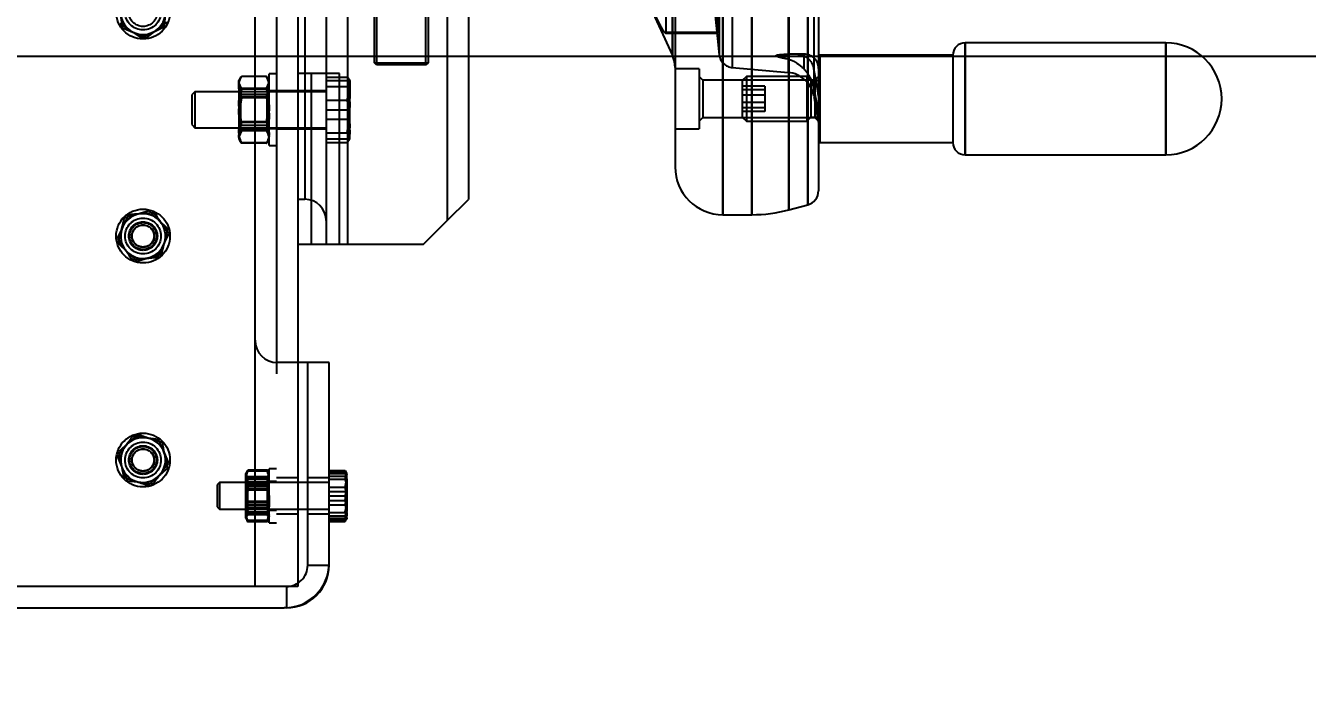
# Model space of a CAD drawing. Header units: metres. Extents: x 0 to 63075, y 0 to 44550.
# Drawn here: x 14186.2 to 14472.3, y 24408.7 to 24559.7 of the extents above; entities that cross this region are included whole.
import ezdxf

# ---------------------------------------------------------------- set-up
doc = ezdxf.new("R2010")
doc.units = ezdxf.units.M
doc.header["$LTSCALE"] = 75
for name, pattern in [('CENTER2', [28.575, 19.05, -3.175, 3.175, -3.175]), ('CENTERX2', [101.6, 63.5, -12.7, 12.7, -12.7]), ('HIDDEN2', [4.7625, 3.175, -1.5875])]:
    doc.linetypes.add(name, pattern=pattern)
for name, color, linetype in [('SC1', 7, 'CENTER2'), ('SDM', 7, 'Continuous'), ('SL1', 8, 'Continuous'), ('SL4', 4, 'Continuous'), ('ST1', 7, 'HIDDEN2')]:
    doc.layers.add(name, color=color, linetype=linetype)
doc.styles.add('ROMANS', font='ROMANS.SHX')
doc.dimstyles.new('75___1-75', dxfattribs={"dimscale": 75, "dimtxt": 2.5, "dimasz": 2, "dimexe": 1.5, "dimexo": 1, "dimgap": 0.5, "dimtad": 1, "dimdec": 0, "dimzin": 12, "dimtxsty": 'ROMANS', "dimcen": 0, "dimclrd": 256, "dimclre": 256, "dimclrt": 3, "dimazin": 3, "dimtfac": 1, "dimtdec": 0, "dimtmove": 0, "dimatfit": 0, "dimfxl": 1, "dimlwd": -1, "dimlwe": -1, "dimarcsym": 0})

# ---------------------------------------------------------------- blocks, each defined once
blk = doc.blocks.new('A$Ca548c4ee')
at = {"layer": 'SL1'}
blk.add_line((6642.12, 1884.47), (5592.12, 1884.47), dxfattribs=at)
blk = doc.blocks.new('*D21')
at = {"layer": 'Defpoints', "color": 0, "transparency": 16777216}
for p in [(14102.13, 24429.77), (16101.63, 22044.04), (16101.63, 22044.04)]:
    blk.add_point(p, dxfattribs=at)
at = {"layer": 'SDM', "transparency": 16777216}
for p, q in [((14102.13, 24354.77), (14102.13, 21931.54)), ((16101.63, 22119.04), (16101.63, 22156.54)), ((14252.13, 22044.04), (15951.63, 22044.04))]:
    blk.add_line(p, q, dxfattribs=at)
for points in [[(14252.13, 22069.04), (14252.13, 22019.04), (14102.13, 22044.04)], [(15951.63, 22069.04), (15951.63, 22019.04), (16101.63, 22044.04)]]:
    blk.add_solid(points, dxfattribs=at)
at = {"layer": 'SDM', "color": 3, "transparency": 16777216, "insert": (15101.88, 22175.29), "char_height": 187.5, "attachment_point": 5, "style": 'ROMANS'}
blk.add_mtext('1999', dxfattribs=at)
blk = doc.blocks.new('A$Ca53c419a')
at = {"layer": 'SL4'}
for p, q in [((0, 492.76), (0, 209.24)), ((29.17, 245.08), (28.26, 242.35)), ((38.66, 241.91), (36.74, 244.07)), ((77.79, 243.24), (78.02, 240.36)), ((87.75, 244.04), (85.15, 245.28)), ((88.21, 238.28), (87.98, 241.16)), ((127.24, 241.15), (128.51, 238.56)), ((27.34, 239.61), (29.26, 237.45)), ((36.83, 236.44), (37.74, 239.17)), ((78.25, 237.48), (80.85, 236.24)), ((129.78, 235.97), (132.66, 235.77)), ((59.76, 215.76), (215, 215.76)), ((54.76, 199.24), (54.76, 210.76)), ((0.01, 208.76), (0, 208.76)), ((1004.76, 206.23), (54.76, 206.23)), ((81.19, 206.23), (81.19, 199.88)), ((91.19, 204.64), (91.19, 206.23)), ((54.76, 199.24), (54.76, 204)), ((54.76, 204), (54.76, 204)), ((381.19, 204.64), (91.19, 204.64)), ((9.53, 199.25), (9.53, 199.24)), ((9.53, 199.24), (54.76, 199.24)), ((10, 199.24), (54.76, 199.24)), ((19.31, 199.24), (19.31, 195.68)), ((19.57, 199.24), (19.57, 195.68)), ((20.58, 199.24), (20.58, 195.68)), ((26, 199.24), (26, 195.68)), ((30.43, 199.24), (30.43, 195.68)), ((30.69, 199.24), (30.69, 195.68)), ((86.44, 199.88), (81.19, 199.88)), ((81.19, 199.88), (81.19, 195.12)), ((378.19, 199.88), (86.44, 199.88)), ((104.69, 199.88), (104.69, 195.17)), ((111.19, 199.88), (111.19, 195.17)), ((117.69, 199.88), (117.69, 195.17)), ((19.45, 195.65), (19.31, 195.68)), ((19.31, 195.68), (19.68, 195.52)), ((20.58, 195.68), (20.08, 195.24)), ((20.08, 195.24), (23.29, 195.24)), ((26, 195.68), (23.29, 195.24)), ((28.21, 195.24), (23.29, 195.24)), ((28.21, 195.24), (30, 195.24)), ((30, 195.24), (30.36, 195.45)), ((30.69, 195.68), (30.32, 195.52)), ((81.19, 195.12), (81.19, 178.13)), ((104.69, 195.12), (81.19, 195.12)), ((104.69, 194.58), (107.94, 194.58)), ((111.19, 195.17), (107.94, 194.58)), ((107.94, 194.58), (114.44, 194.58)), ((117.69, 195.17), (114.44, 194.58)), ((117.69, 194.58), (114.44, 194.58)), ((344.22, 195.12), (117.69, 195.12)), ((81.19, 178.13), (86.44, 172.89)), ((86.44, 172.89), (91.19, 168.13)), ((378.19, 172.89), (86.44, 172.89)), ((378.02, 168.13), (91.19, 168.13)), ((183.76, 150.5), (123.31, 122.59)), ((243.81, 122), (98.43, 122)), ((237.05, 122.59), (123.31, 122.59)), ((87.76, 111.33), (87.76, 104.88)), ((246.7, 111.33), (87.76, 111.33)), ((246.7, 104.88), (87.76, 104.88)), ((88.85, 96.6), (89.99, 92.37)), ((246.41, 96.6), (88.85, 96.6)), ((246.1, 92.37), (89.99, 92.37)), ((245.26, 90), (93.08, 90)), ((103.88, 89.7), (103.88, 60)), ((104.25, 89.7), (103.88, 89.7)), ((123.38, 89.7), (104.25, 89.7)), ((106.32, 90), (106.32, 89.7)), ((120.94, 89.7), (120.94, 90)), ((123.38, 60), (123.38, 89.7)), ((101.13, 57.25), (101.13, 12.5)), ((101.6, 57.25), (101.13, 57.25)), ((126.13, 57.25), (101.6, 57.25)), ((104.25, 60), (103.88, 60)), ((123.38, 60), (104.25, 60)), ((126.13, 12.5), (126.13, 57.25)), ((101.6, 12.5), (101.13, 12.5)), ((126.13, 12.5), (101.6, 12.5))]:
    blk.add_line(p, q, dxfattribs=at)
for centre, radius, start, end in [((33, 240.76), 5, 101.5182, 161.5182), ((33, 240.76), 5, 41.5182, 101.5182), ((33, 240.76), 5, 341.5182, 41.5182), ((83, 240.76), 5, 124.5819, 184.5819), ((83, 240.76), 5, 64.5819, 124.5819), ((83, 240.76), 5, 4.5819, 64.5819), ((133, 240.76), 5, 146.1351, 206.1351), ((133, 240.76), 5, 86.1351, 146.1351), ((33, 240.76), 5, 161.5182, 221.5182), ((83, 240.76), 5, 184.5819, 244.5819), ((83, 240.76), 5, 304.5819, 4.5819), ((33, 240.76), 5, 281.5182, 341.5182), ((133, 240.76), 5, 206.1351, 266.1351), ((33, 240.76), 5, 221.5182, 281.5182), ((83, 240.76), 5, 244.5819, 304.5819), ((59.76, 210.76), 5, 90, 180), ((10, 209.24), 10, 180, 270), ((9.53, 208.76), 9.53, 180, 270), ((86.44, 204.64), 4.76, 270, 0), ((98.43, 111.33), 10.67, 90, 180), ((120.63, 128.4), 6.4, 270, 294.784), ((119.76, 104.88), 32, 180, 195), ((93.08, 93.2), 3.2, 195, 270), ((103.88, 57.25), 2.75, 90, 180), ((123.38, 57.25), 2.75, 0, 90), ((113.63, 12.5), 12.5, 180, 0)]:
    blk.add_arc(centre, radius, start, end, dxfattribs=at)
for points, knots in [([(34.83, 246.24), (34.64, 246.2), (33.71, 246.01), (32.76, 245.81), (32, 245.66)], [0, 0, 0, 0, 0.211001, 1, 1, 1, 1]), ([(36.74, 244.07), (36.7, 244.13), (36.05, 244.86), (35.42, 245.57), (34.83, 246.24)], [0, 0, 0, 0, 0.070201, 1, 1, 1, 1]), ([(82.54, 246.52), (82.38, 246.4), (81.6, 245.87), (80.8, 245.31), (80.16, 244.88)], [0, 0, 0, 0, 0.211001, 1, 1, 1, 1]), ([(85.15, 245.28), (85.08, 245.31), (84.2, 245.72), (83.34, 246.13), (82.54, 246.52)], [0, 0, 0, 0, 0.070201, 1, 1, 1, 1]), ([(32, 245.66), (31.78, 245.61), (30.82, 245.42), (29.89, 245.23), (29.17, 245.08)], [0, 0, 0, 0, 0.231849, 1, 1, 1, 1]), ([(80.16, 244.88), (79.98, 244.75), (79.17, 244.19), (78.39, 243.65), (77.79, 243.24)], [0, 0, 0, 0, 0.231849, 1, 1, 1, 1]), ([(87.98, 241.16), (87.98, 241.23), (87.9, 242.2), (87.82, 243.15), (87.75, 244.04)], [0, 0, 0, 0, 0.070201, 1, 1, 1, 1]), ([(128.85, 243.55), (128.72, 243.36), (128.18, 242.55), (127.65, 241.76), (127.24, 241.15)], [0, 0, 0, 0, 0.231849, 1, 1, 1, 1]), ([(130.46, 245.94), (130.35, 245.78), (129.82, 245), (129.28, 244.19), (128.85, 243.55)], [0, 0, 0, 0, 0.211001, 1, 1, 1, 1]), ([(28.26, 242.35), (28.24, 242.28), (27.93, 241.36), (27.62, 240.45), (27.34, 239.61)], [0, 0, 0, 0, 0.070201, 1, 1, 1, 1]), ([(37.74, 239.17), (37.76, 239.24), (38.07, 240.16), (38.38, 241.07), (38.66, 241.91)], [0, 0, 0, 0, 0.070201, 1, 1, 1, 1]), ([(78.02, 240.36), (78.02, 240.29), (78.1, 239.32), (78.18, 238.37), (78.25, 237.48)], [0, 0, 0, 0, 0.070201, 1, 1, 1, 1]), ([(85.84, 236.64), (86.47, 237.08), (87.28, 237.64), (88.05, 238.17), (88.21, 238.28)], [0, 0, 0, 0, 0.788999, 1, 1, 1, 1]), ([(128.51, 238.56), (128.54, 238.5), (128.97, 237.62), (129.39, 236.76), (129.78, 235.97)], [0, 0, 0, 0, 0.070201, 1, 1, 1, 1]), ([(29.26, 237.45), (29.3, 237.39), (29.95, 236.66), (30.58, 235.95), (31.17, 235.28)], [0, 0, 0, 0, 0.070201, 1, 1, 1, 1]), ([(31.17, 235.28), (31.89, 235.43), (32.82, 235.62), (33.78, 235.82), (34, 235.86)], [0, 0, 0, 0, 0.768151, 1, 1, 1, 1]), ([(34, 235.86), (34.75, 236.01), (35.71, 236.21), (36.63, 236.4), (36.83, 236.44)], [0, 0, 0, 0, 0.788999, 1, 1, 1, 1]), ([(80.85, 236.24), (80.92, 236.21), (81.8, 235.8), (82.66, 235.39), (83.46, 235)], [0, 0, 0, 0, 0.0702006, 1, 1, 1, 1]), ([(83.46, 235), (84.06, 235.42), (84.85, 235.96), (85.65, 236.51), (85.84, 236.64)], [0, 0, 0, 0, 0.768151, 1, 1, 1, 1]), ([(20.08, 195.24), (20.06, 195.24), (19.89, 195.24), (19.73, 195.47), (19.57, 195.68)], [0, 0, 0, 0, 0.070201, 1, 1, 1, 1]), ([(23.29, 195.24), (23.23, 195.24), (22.31, 195.24), (21.41, 195.47), (20.58, 195.68)], [0, 0, 0, 0, 0.070201, 1, 1, 1, 1]), ([(28.21, 195.24), (28.04, 195.24), (27.29, 195.26), (26.56, 195.5), (26, 195.68)], [0, 0, 0, 0, 0.2318493, 1, 1, 1, 1]), ([(30.43, 195.68), (30.27, 195.63), (29.55, 195.37), (28.8, 195.29), (28.21, 195.24)], [0, 0, 0, 0, 0.211001, 1, 1, 1, 1]), ([(29.92, 195.24), (29.94, 195.24), (30.11, 195.24), (30.27, 195.47), (30.43, 195.68)], [0, 0, 0, 0, 0.070201, 1, 1, 1, 1]), ([(107.94, 194.58), (107.87, 194.59), (106.77, 194.59), (105.69, 194.89), (104.69, 195.17)], [0, 0, 0, 0, 0.070215, 1, 1, 1, 1]), ([(104.69, 195.17), (104.69, 194.93), (104.69, 194.62), (104.69, 194.59), (104.69, 194.58)], [0, 0, 0, 0, 0.758149, 1, 1, 1, 1]), ([(114.44, 194.58), (114.37, 194.59), (113.27, 194.59), (112.19, 194.89), (111.19, 195.17)], [0, 0, 0, 0, 0.0702148, 1, 1, 1, 1]), ([(117.69, 194.58), (117.69, 194.59), (117.69, 194.62), (117.69, 194.93), (117.69, 195.17)], [0, 0, 0, 0, 0.241851, 1, 1, 1, 1])]:
    blk.add_open_spline(points, degree=3, knots=knots, dxfattribs=at)
at = {"layer": 'ST1'}
for p, q in [((4.76, 208.76), (4.76, 493.24)), ((4.76, 215.76), (4.76, 281.23)), ((33.69, 246.49), (31.03, 245.36)), ((81.39, 246.3), (79.39, 244.22)), ((28.38, 244.22), (28.04, 241.36)), ((129.46, 245.32), (128.37, 242.65)), ((77.39, 242.13), (78.2, 239.36)), ((88.61, 239.39), (87.8, 242.16)), ((37.62, 237.3), (37.96, 240.16)), ((127.28, 239.98), (129.05, 237.7)), ((32.31, 235.03), (34.97, 236.16)), ((84.61, 235.22), (86.61, 237.3)), ((107.88, 229.88), (107.19, 229.19)), ((115.19, 229.19), (107.19, 229.19)), ((107.19, 229.19), (107.19, 199.88)), ((114.5, 229.88), (107.88, 229.88)), ((115.19, 229.19), (114.5, 229.88)), ((115.19, 199.88), (115.19, 229.19)), ((22.55, 224.24), (22, 223.68)), ((26.93, 223.68), (22, 223.68)), ((22, 223.68), (22, 199.24)), ((26.57, 224.24), (22.55, 224.24)), ((27.45, 224.24), (26.57, 224.24)), ((28, 223.68), (26.93, 223.68)), ((28, 223.68), (27.45, 224.24)), ((28, 199.24), (28, 223.68)), ((19.61, 217.57), (19.24, 217.36)), ((19.77, 217.66), (19.61, 217.57)), ((19.84, 217.71), (19.77, 217.66)), ((20, 217.8), (19.84, 217.71)), ((20, 217.8), (20.12, 217.8)), ((20.07, 217.64), (20.74, 217.8)), ((20.75, 217.35), (20.12, 217.8)), ((20.12, 217.8), (23.5, 217.8)), ((21.37, 217.35), (20.33, 217.8)), ((21.97, 217.35), (20.6, 217.8)), ((22, 217.8), (22.5, 217.45)), ((22.26, 217.35), (25.14, 217.8)), ((26.69, 217.45), (22.5, 217.45)), ((22.5, 217.45), (22.5, 212.97)), ((22.93, 217.35), (25.78, 217.8)), ((23.44, 217.35), (26.24, 217.8)), ((26.26, 217.35), (23.5, 217.8)), ((23.5, 217.8), (28.38, 217.8)), ((23.74, 217.35), (26.5, 217.8)), ((26.56, 217.35), (23.76, 217.8)), ((27.07, 217.35), (24.22, 217.8)), ((27.74, 217.35), (24.86, 217.8)), ((27.5, 217.45), (26.69, 217.45)), ((27.5, 217.45), (28, 217.8)), ((27.5, 212.97), (27.5, 217.45)), ((28.03, 217.35), (29.4, 217.8)), ((28.38, 217.8), (30, 217.8)), ((28.63, 217.35), (29.67, 217.8)), ((29.03, 217.35), (29.81, 217.8)), ((30.16, 217.71), (30, 217.8)), ((30.23, 217.66), (30.16, 217.71)), ((30.39, 217.57), (30.23, 217.66)), ((30.69, 217.4), (30.39, 217.57)), ((103.75, 213.18), (103.75, 218.82)), ((103.78, 213.18), (103.78, 218.82)), ((104.69, 219.4), (104.16, 219.09)), ((106.04, 219.4), (104.69, 219.4)), ((106.47, 218.82), (105.13, 219.4)), ((105.3, 219.24), (106.14, 219.4)), ((108.32, 218.82), (106.04, 219.4)), ((112.04, 219.4), (106.04, 219.4)), ((106.47, 213.18), (106.47, 218.82)), ((106.63, 218.82), (110.35, 219.4)), ((106.63, 213.18), (106.63, 218.82)), ((107.19, 219.4), (107.79, 218.98)), ((114.33, 218.98), (107.79, 218.98)), ((107.79, 218.98), (107.79, 213.04)), ((108.32, 213.18), (108.32, 218.82)), ((108.5, 218.82), (112.21, 219.4)), ((108.5, 213.18), (108.5, 218.82)), ((113.89, 218.82), (110.18, 219.4)), ((115.76, 218.82), (112.04, 219.4)), ((117.2, 219.4), (112.04, 219.4)), ((113.89, 213.18), (113.89, 218.82)), ((114.07, 218.82), (116.35, 219.4)), ((114.07, 213.18), (114.07, 218.82)), ((114.59, 218.98), (114.33, 218.98)), ((114.59, 218.98), (115.19, 219.4)), ((114.59, 213.04), (114.59, 218.98)), ((115.76, 213.18), (115.76, 218.82)), ((115.91, 218.82), (117.26, 219.4)), ((115.91, 213.18), (115.91, 218.82)), ((116.25, 219.4), (116.59, 219.37)), ((117.2, 219.4), (117.69, 219.4)), ((118.23, 219.09), (117.69, 219.4)), ((118.41, 218.88), (118.61, 218.82)), ((118.61, 213.18), (118.61, 218.82)), ((118.64, 213.18), (118.64, 218.82)), ((4.76, 215.76), (59.76, 215.76)), ((19.23, 213.04), (19.23, 217.35)), ((19.3, 213.04), (19.3, 217.35)), ((19.41, 213.04), (19.41, 217.35)), ((19.49, 213.04), (19.49, 217.35)), ((20.75, 213.04), (20.75, 217.35)), ((20.97, 213.04), (20.97, 217.35)), ((21.37, 213.04), (21.37, 217.35)), ((21.97, 213.04), (21.97, 217.35)), ((22.26, 213.04), (22.26, 217.35)), ((22.93, 213.04), (22.93, 217.35)), ((23.44, 213.04), (23.44, 217.35)), ((23.74, 213.04), (23.74, 217.35)), ((26.26, 213.04), (26.26, 217.35)), ((26.56, 213.04), (26.56, 217.35)), ((27.07, 213.04), (27.07, 217.35)), ((27.74, 213.04), (27.74, 217.35)), ((28.03, 213.04), (28.03, 217.35)), ((28.63, 213.04), (28.63, 217.35)), ((29.03, 213.04), (29.03, 217.35)), ((29.25, 213.04), (29.25, 217.35)), ((30.51, 213.04), (30.51, 217.35)), ((30.59, 213.04), (30.59, 217.35)), ((30.68, 217.38), (30.77, 217.35)), ((30.7, 213.04), (30.7, 217.35)), ((30.77, 213.04), (30.77, 217.35)), ((19, 212.6), (31, 212.6)), ((19, 212.6), (19, 211)), ((19.32, 213.01), (19.23, 213.04)), ((19.64, 212.88), (19.3, 213.04)), ((19.31, 213), (19.61, 212.82)), ((19.81, 212.8), (19.41, 213.04)), ((19.88, 212.75), (19.49, 213.04)), ((19.61, 212.82), (19.77, 212.73)), ((19.77, 212.73), (19.84, 212.69)), ((19.84, 212.69), (20, 212.6)), ((20.75, 213.04), (20.12, 212.6)), ((21.37, 213.04), (20.33, 212.6)), ((21.97, 213.04), (20.6, 212.6)), ((21.8, 212.6), (21.8, 211)), ((22.5, 212.97), (22, 212.62)), ((22, 212.62), (27.03, 212.62)), ((22, 212.62), (22, 212.6)), ((22.26, 213.04), (25.14, 212.6)), ((22.5, 212.97), (27.5, 212.97)), ((22.93, 213.04), (25.78, 212.6)), ((23.44, 213.04), (26.24, 212.6)), ((26.26, 213.04), (23.5, 212.6)), ((23.74, 213.04), (26.5, 212.6)), ((26.56, 213.04), (23.76, 212.6)), ((27.07, 213.04), (24.22, 212.6)), ((27.74, 213.04), (24.86, 212.6)), ((27.03, 212.62), (28, 212.62)), ((28, 212.62), (27.5, 212.97)), ((28, 212.6), (28, 212.62)), ((28.03, 213.04), (29.4, 212.6)), ((28.2, 211), (28.2, 212.6)), ((28.63, 213.04), (29.67, 212.6)), ((29.03, 213.04), (29.81, 212.6)), ((30, 212.6), (30.16, 212.69)), ((30.12, 212.75), (30.51, 213.04)), ((30.16, 212.69), (30.23, 212.73)), ((30.19, 212.8), (30.59, 213.04)), ((30.23, 212.73), (30.39, 212.82)), ((30.36, 212.88), (30.7, 213.04)), ((30.39, 212.82), (30.76, 213.03)), ((31, 211), (31, 212.6)), ((103.19, 212.6), (119.19, 212.6)), ((103.19, 212.6), (103.19, 211)), ((104.16, 212.91), (104.69, 212.6)), ((106.47, 213.18), (105.13, 212.6)), ((105.3, 212.76), (106.14, 212.6)), ((108.32, 213.18), (106.04, 212.6)), ((106.63, 213.18), (110.35, 212.6)), ((106.99, 212.6), (106.99, 211)), ((107.79, 213.04), (107.19, 212.62)), ((107.19, 212.62), (114.89, 212.62)), ((107.19, 212.62), (107.19, 212.6)), ((107.79, 213.04), (114.59, 213.04)), ((108.5, 213.18), (112.21, 212.6)), ((113.89, 213.18), (110.18, 212.6)), ((115.76, 213.18), (112.04, 212.6)), ((114.07, 213.18), (116.35, 212.6)), ((115.19, 212.62), (114.59, 213.04)), ((114.89, 212.62), (115.19, 212.62)), ((115.19, 212.6), (115.19, 212.62)), ((115.39, 211), (115.39, 212.6)), ((115.91, 213.18), (117.26, 212.6)), ((116.25, 212.6), (116.59, 212.62)), ((117.69, 212.6), (118.23, 212.91)), ((118.41, 213.12), (118.61, 213.18)), ((119.19, 211), (119.19, 212.6)), ((0, 208.76), (0, 209.24)), ((1004.76, 211), (4.76, 211)), ((21, 211), (21, 206.23)), ((29, 206.23), (29, 211)), ((106.94, 211), (106.94, 206.23)), ((115.44, 206.23), (115.44, 211)), ((4.76, 208.76), (0, 208.76)), ((4.76, 208.76), (0.01, 208.76)), ((4.76, 206.23), (4.76, 208.76)), ((54.76, 206.23), (4.76, 206.23)), ((119.29, 206.2), (81.19, 206.2)), ((106.94, 206.23), (106.94, 199.88)), ((115.44, 199.88), (115.44, 206.23)), ((119.29, 203.23), (119.29, 206.23)), ((119.29, 203.23), (119.29, 206.2)), ((9.53, 204), (54.76, 204)), ((9.53, 204), (9.53, 199.24)), ((9.53, 204), (9.53, 199.25)), ((21, 204), (21, 199.24)), ((29, 199.24), (29, 204)), ((119.29, 203.23), (81.19, 203.23)), ((378.19, 204.64), (91.19, 204.64)), ((119.29, 199.88), (119.29, 203.23)), ((20, 199.24), (20, 195.68)), ((21.29, 199.24), (21.29, 195.68)), ((23.03, 199.24), (23.03, 195.68)), ((24, 199.24), (24, 195.68)), ((25, 199.24), (25, 195.68)), ((26.97, 199.24), (26.97, 195.68)), ((28.71, 199.24), (28.71, 195.68)), ((29.42, 199.24), (29.42, 195.68)), ((30, 199.24), (30, 195.68)), ((103.9, 199.88), (103.9, 195.17)), ((106.02, 199.88), (106.02, 195.17)), ((109.07, 199.88), (109.07, 195.17)), ((113.32, 199.88), (113.32, 195.17)), ((116.37, 199.88), (116.37, 195.17)), ((118.49, 199.88), (118.49, 195.17)), ((119.29, 196.88), (119.29, 199.88)), ((19.64, 195.45), (20, 195.24)), ((19.68, 195.52), (20.3, 195.24)), ((20, 195.24), (20.08, 195.24)), ((23.03, 195.68), (21.17, 195.24)), ((25, 195.68), (22.5, 195.24)), ((24, 195.68), (26.71, 195.24)), ((26.97, 195.68), (28.83, 195.24)), ((30.32, 195.52), (29.7, 195.24)), ((81.19, 196.88), (119.29, 196.88)), ((381.19, 195.12), (81.19, 195.12)), ((104.42, 194.74), (104.69, 194.58)), ((117.69, 195.12), (104.69, 195.12)), ((106.02, 195.17), (109.67, 194.58)), ((109.07, 195.17), (106.48, 194.58)), ((116.37, 195.17), (112.72, 194.58)), ((113.32, 195.17), (115.9, 194.58)), ((117.69, 194.58), (117.97, 194.74)), ((121.19, 188.63), (121.69, 189.13)), ((121.69, 189.13), (340.69, 189.13)), ((121.69, 189.13), (121.69, 188.63)), ((121.19, 177.63), (121.19, 188.63)), ((121.19, 188.63), (121.69, 188.63)), ((340.69, 188.63), (121.69, 188.63)), ((121.69, 188.63), (121.69, 177.63)), ((121.69, 177.13), (121.19, 177.63)), ((121.69, 177.63), (121.19, 177.63)), ((121.69, 177.63), (121.69, 177.13)), ((121.69, 177.63), (340.69, 177.63)), ((340.69, 177.13), (121.69, 177.13)), ((381.19, 172.89), (86.44, 172.89)), ((128.29, 124.15), (128.29, 112.46)), ((150.07, 124.09), (128.41, 124.09)), ((128.41, 112.46), (128.41, 124.09)), ((106.97, 122), (106.97, 116.67)), ((120.3, 116.67), (120.3, 122)), ((123.31, 122.59), (302.21, 122.59)), ((190.26, 119), (123.48, 112.15)), ((115.44, 116.67), (106.97, 116.67)), ((108.63, 116.67), (109.44, 115.85)), ((114.77, 115.85), (109.44, 115.85)), ((109.44, 115.85), (109.44, 90.81)), ((117.82, 115.85), (114.77, 115.85)), ((120.3, 116.67), (115.44, 116.67)), ((117.82, 115.85), (118.63, 116.67)), ((117.82, 90.81), (117.82, 115.85)), ((302.02, 112.15), (123.5, 112.15)), ((128.41, 112.46), (150.15, 112.46)), ((87.76, 111.33), (337.76, 111.33)), ((120.62, 109.24), (119.53, 96.8)), ((304.9, 109.24), (120.63, 109.24)), ((109.55, 107), (108.63, 106.08)), ((108.82, 106.08), (108.63, 106.08)), ((108.63, 106.08), (108.63, 92.62)), ((118.63, 106.08), (108.82, 106.08)), ((109.71, 107), (109.55, 107)), ((117.71, 107), (109.71, 107)), ((110.83, 102), (110.83, 107)), ((111.62, 102), (111.62, 107)), ((112.85, 102), (112.85, 107)), ((114.42, 102), (114.42, 107)), ((115.65, 102), (115.65, 107)), ((116.43, 102), (116.43, 107)), ((118.63, 106.08), (117.71, 107)), ((118.63, 92.62), (118.63, 106.08)), ((87.76, 104.88), (337.76, 104.88)), ((111.62, 102), (110.83, 102)), ((114.42, 102), (111.62, 102)), ((116.43, 102), (114.42, 102)), ((88.85, 96.6), (336.67, 96.6)), ((306, 96.8), (119.53, 96.8)), ((123.63, 93.2), (123.63, 95.76)), ((89.99, 92.37), (335.54, 92.37)), ((108.82, 92.62), (108.63, 92.62)), ((108.63, 92.62), (109.55, 91.7)), ((118.63, 92.62), (108.82, 92.62)), ((109.71, 91.7), (109.55, 91.7)), ((109.55, 91.7), (109.55, 90)), ((117.71, 91.7), (109.71, 91.7)), ((117.71, 91.7), (118.63, 92.62)), ((117.71, 90), (117.71, 91.7)), ((120.26, 93.2), (123.63, 93.2)), ((114.26, 91.05), (108.3, 90)), ((109.44, 90.81), (108.63, 90)), ((114.77, 90.81), (109.44, 90.81)), ((311.23, 91.05), (114.27, 91.05)), ((117.82, 90.81), (114.77, 90.81)), ((118.63, 90), (117.82, 90.81)), ((101.13, 57.25), (126.13, 57.25)), ((101.13, 12.5), (126.13, 12.5))]:
    blk.add_line(p, q, dxfattribs=at)
for centre, radius in [((33, 240.76), 6), ((83, 240.76), 6), ((133, 240.76), 6), ((33, 240.76), 4), ((33, 240.76), 3.2), ((33, 240.76), 3), ((33, 240.76), 2.5), ((33, 240.76), 2.45), ((83, 240.76), 4), ((83, 240.76), 3.2), ((83, 240.76), 3), ((83, 240.76), 2.5), ((83, 240.76), 2.45), ((133, 240.76), 4), ((133, 240.76), 3.2)]:
    blk.add_circle(centre, radius, dxfattribs=at)
for centre, radius, start, end in [((9.53, 208.76), 4.76, 180, 270), ((123.8, 108.96), 3.2, 95.8582, 175), ((113.15, 97.35), 6.4, 280, 355), ((120.43, 93.2), 3.2, 270, 0)]:
    blk.add_arc(centre, radius, start, end, dxfattribs=at)
for points, knots in [([(33.69, 246.49), (33.88, 246.35), (34.63, 245.78), (35.42, 245.2), (36, 244.76)], [0, 0, 0, 0, 0.2575513, 1, 1, 1, 1]), ([(81.39, 246.3), (81.62, 246.25), (82.54, 246.02), (83.49, 245.79), (84.19, 245.62)], [0, 0, 0, 0, 0.257551, 1, 1, 1, 1]), ([(31.03, 245.36), (30.97, 245.33), (30.07, 244.95), (29.2, 244.57), (28.38, 244.22)], [0, 0, 0, 0, 0.0702006, 1, 1, 1, 1]), ([(36, 244.76), (36.21, 244.6), (36.99, 244.02), (37.75, 243.45), (38.31, 243.03)], [0, 0, 0, 0, 0.268634, 1, 1, 1, 1]), ([(79.39, 244.22), (79.34, 244.17), (78.67, 243.47), (78.01, 242.78), (77.39, 242.13)], [0, 0, 0, 0, 0.070201, 1, 1, 1, 1]), ([(84.19, 245.62), (84.45, 245.55), (85.39, 245.32), (86.32, 245.09), (86.99, 244.93)], [0, 0, 0, 0, 0.268634, 1, 1, 1, 1]), ([(87.8, 242.16), (87.78, 242.22), (87.51, 243.16), (87.24, 244.08), (86.99, 244.93)], [0, 0, 0, 0, 0.070201, 1, 1, 1, 1]), ([(129.46, 245.32), (129.7, 245.36), (130.64, 245.48), (131.6, 245.62), (132.32, 245.71)], [0, 0, 0, 0, 0.2575513, 1, 1, 1, 1]), ([(28.04, 241.36), (28.03, 241.29), (27.91, 240.32), (27.8, 239.37), (27.69, 238.49)], [0, 0, 0, 0, 0.0702006, 1, 1, 1, 1]), ([(37.96, 240.16), (37.97, 240.23), (38.09, 241.2), (38.2, 242.15), (38.31, 243.03)], [0, 0, 0, 0, 0.0702006, 1, 1, 1, 1]), ([(128.37, 242.65), (128.35, 242.59), (127.98, 241.68), (127.62, 240.8), (127.28, 239.98)], [0, 0, 0, 0, 0.070201, 1, 1, 1, 1]), ([(27.69, 238.49), (27.89, 238.34), (28.64, 237.78), (29.42, 237.19), (30, 236.76)], [0, 0, 0, 0, 0.257551, 1, 1, 1, 1]), ([(78.2, 239.36), (78.22, 239.3), (78.49, 238.36), (78.76, 237.44), (79.01, 236.59)], [0, 0, 0, 0, 0.070201, 1, 1, 1, 1]), ([(86.61, 237.3), (86.66, 237.35), (87.33, 238.05), (87.99, 238.74), (88.61, 239.39)], [0, 0, 0, 0, 0.070201, 1, 1, 1, 1]), ([(129.05, 237.7), (129.09, 237.64), (129.69, 236.87), (130.27, 236.12), (130.82, 235.42)], [0, 0, 0, 0, 0.070201, 1, 1, 1, 1]), ([(30, 236.76), (30.21, 236.6), (30.99, 236.02), (31.76, 235.44), (32.31, 235.03)], [0, 0, 0, 0, 0.268634, 1, 1, 1, 1]), ([(34.97, 236.16), (35.03, 236.19), (35.93, 236.57), (36.8, 236.95), (37.62, 237.3)], [0, 0, 0, 0, 0.070201, 1, 1, 1, 1]), ([(79.01, 236.59), (79.24, 236.53), (80.16, 236.31), (81.1, 236.08), (81.81, 235.9)], [0, 0, 0, 0, 0.257551, 1, 1, 1, 1]), ([(81.81, 235.9), (82.06, 235.84), (83.01, 235.61), (83.94, 235.38), (84.61, 235.22)], [0, 0, 0, 0, 0.268634, 1, 1, 1, 1]), ([(20.6, 217.8), (20.57, 217.8), (20.1, 217.79), (19.65, 217.56), (19.23, 217.35)], [0, 0, 0, 0, 0.070201, 1, 1, 1, 1]), ([(20.33, 217.8), (20.31, 217.8), (19.96, 217.79), (19.62, 217.56), (19.3, 217.35)], [0, 0, 0, 0, 0.070201, 1, 1, 1, 1]), ([(19.3, 217.35), (19.45, 217.42), (20.04, 217.68), (20.66, 217.75), (21.11, 217.8)], [0, 0, 0, 0, 0.257551, 1, 1, 1, 1]), ([(20.19, 217.8), (20.17, 217.8), (19.9, 217.79), (19.65, 217.56), (19.41, 217.35)], [0, 0, 0, 0, 0.070201, 1, 1, 1, 1]), ([(19.41, 217.35), (19.57, 217.42), (20.23, 217.68), (20.92, 217.75), (21.42, 217.8)], [0, 0, 0, 0, 0.257551, 1, 1, 1, 1]), ([(20.12, 217.8), (20.1, 217.8), (19.89, 217.79), (19.68, 217.56), (19.49, 217.35)], [0, 0, 0, 0, 0.070201, 1, 1, 1, 1]), ([(19.49, 217.35), (19.67, 217.42), (20.36, 217.68), (21.08, 217.75), (21.62, 217.8)], [0, 0, 0, 0, 0.257551, 1, 1, 1, 1]), ([(20.74, 217.8), (20.88, 217.79), (21.39, 217.77), (21.89, 217.53), (22.26, 217.35)], [0, 0, 0, 0, 0.268634, 1, 1, 1, 1]), ([(23.5, 217.8), (23.44, 217.8), (22.51, 217.79), (21.6, 217.56), (20.75, 217.35)], [0, 0, 0, 0, 0.070201, 1, 1, 1, 1]), ([(23.76, 217.8), (23.7, 217.8), (22.75, 217.79), (21.83, 217.56), (20.97, 217.35)], [0, 0, 0, 0, 0.070201, 1, 1, 1, 1]), ([(21.11, 217.8), (21.28, 217.79), (21.89, 217.77), (22.49, 217.53), (22.93, 217.35)], [0, 0, 0, 0, 0.268634, 1, 1, 1, 1]), ([(24.22, 217.8), (24.15, 217.8), (23.19, 217.79), (22.25, 217.56), (21.37, 217.35)], [0, 0, 0, 0, 0.0702006, 1, 1, 1, 1]), ([(21.42, 217.8), (21.61, 217.79), (22.29, 217.77), (22.95, 217.53), (23.44, 217.35)], [0, 0, 0, 0, 0.268634, 1, 1, 1, 1]), ([(21.62, 217.8), (21.81, 217.79), (22.53, 217.77), (23.23, 217.53), (23.74, 217.35)], [0, 0, 0, 0, 0.268634, 1, 1, 1, 1]), ([(24.86, 217.8), (24.79, 217.8), (23.81, 217.79), (22.86, 217.56), (21.97, 217.35)], [0, 0, 0, 0, 0.070201, 1, 1, 1, 1]), ([(25.14, 217.8), (25.21, 217.8), (26.19, 217.79), (27.14, 217.56), (28.03, 217.35)], [0, 0, 0, 0, 0.070201, 1, 1, 1, 1]), ([(25.78, 217.8), (25.85, 217.8), (26.81, 217.79), (27.75, 217.56), (28.63, 217.35)], [0, 0, 0, 0, 0.070201, 1, 1, 1, 1]), ([(26.24, 217.8), (26.3, 217.8), (27.25, 217.79), (28.17, 217.56), (29.03, 217.35)], [0, 0, 0, 0, 0.070201, 1, 1, 1, 1]), ([(26.26, 217.35), (26.43, 217.42), (27.13, 217.68), (27.85, 217.75), (28.38, 217.8)], [0, 0, 0, 0, 0.2575513, 1, 1, 1, 1]), ([(26.5, 217.8), (26.56, 217.8), (27.49, 217.79), (28.4, 217.56), (29.25, 217.35)], [0, 0, 0, 0, 0.070201, 1, 1, 1, 1]), ([(26.56, 217.35), (26.73, 217.42), (27.39, 217.68), (28.07, 217.75), (28.58, 217.8)], [0, 0, 0, 0, 0.257551, 1, 1, 1, 1]), ([(27.07, 217.35), (27.23, 217.42), (27.82, 217.68), (28.43, 217.75), (28.89, 217.8)], [0, 0, 0, 0, 0.257551, 1, 1, 1, 1]), ([(27.74, 217.35), (27.87, 217.42), (28.36, 217.68), (28.88, 217.75), (29.26, 217.8)], [0, 0, 0, 0, 0.257551, 1, 1, 1, 1]), ([(28.38, 217.8), (28.58, 217.79), (29.3, 217.77), (30, 217.53), (30.51, 217.35)], [0, 0, 0, 0, 0.268634, 1, 1, 1, 1]), ([(28.58, 217.8), (28.76, 217.79), (29.44, 217.77), (30.11, 217.53), (30.59, 217.35)], [0, 0, 0, 0, 0.268634, 1, 1, 1, 1]), ([(28.89, 217.8), (29.05, 217.79), (29.67, 217.77), (30.27, 217.53), (30.7, 217.35)], [0, 0, 0, 0, 0.268634, 1, 1, 1, 1]), ([(29.26, 217.8), (29.39, 217.79), (29.91, 217.77), (30.41, 217.53), (30.77, 217.35)], [0, 0, 0, 0, 0.268634, 1, 1, 1, 1]), ([(29.67, 217.8), (29.69, 217.8), (30.04, 217.79), (30.38, 217.56), (30.7, 217.35)], [0, 0, 0, 0, 0.070201, 1, 1, 1, 1]), ([(29.81, 217.8), (29.83, 217.8), (30.1, 217.79), (30.35, 217.56), (30.59, 217.35)], [0, 0, 0, 0, 0.070201, 1, 1, 1, 1]), ([(29.88, 217.8), (29.9, 217.8), (30.11, 217.79), (30.32, 217.56), (30.51, 217.35)], [0, 0, 0, 0, 0.070201, 1, 1, 1, 1]), ([(106.04, 219.4), (105.98, 219.4), (105.21, 219.39), (104.45, 219.09), (103.75, 218.82)], [0, 0, 0, 0, 0.070215, 1, 1, 1, 1]), ([(103.75, 218.82), (103.87, 218.9), (104.34, 219.24), (104.83, 219.33), (105.19, 219.4)], [0, 0, 0, 0, 0.2575513, 1, 1, 1, 1]), ([(105.19, 219.4), (105.32, 219.39), (105.81, 219.36), (106.28, 219.04), (106.63, 218.82)], [0, 0, 0, 0, 0.268634, 1, 1, 1, 1]), ([(106.14, 219.4), (106.35, 219.39), (107.15, 219.36), (107.93, 219.04), (108.5, 218.82)], [0, 0, 0, 0, 0.2686336, 1, 1, 1, 1]), ([(110.18, 219.4), (110.09, 219.4), (108.84, 219.39), (107.62, 219.09), (106.47, 218.82)], [0, 0, 0, 0, 0.070215, 1, 1, 1, 1]), ([(112.04, 219.4), (111.95, 219.4), (110.7, 219.39), (109.46, 219.09), (108.32, 218.82)], [0, 0, 0, 0, 0.0702148, 1, 1, 1, 1]), ([(110.35, 219.4), (110.44, 219.4), (111.69, 219.39), (112.92, 219.09), (114.07, 218.82)], [0, 0, 0, 0, 0.070215, 1, 1, 1, 1]), ([(112.21, 219.4), (112.29, 219.4), (113.55, 219.39), (114.77, 219.09), (115.91, 218.82)], [0, 0, 0, 0, 0.070215, 1, 1, 1, 1]), ([(113.89, 218.82), (114.09, 218.9), (114.86, 219.24), (115.65, 219.33), (116.25, 219.4)], [0, 0, 0, 0, 0.257551, 1, 1, 1, 1]), ([(115.76, 218.82), (115.88, 218.9), (116.35, 219.24), (116.84, 219.33), (117.2, 219.4)], [0, 0, 0, 0, 0.2575513, 1, 1, 1, 1]), ([(116.35, 219.4), (116.41, 219.4), (117.18, 219.39), (117.93, 219.09), (118.64, 218.82)], [0, 0, 0, 0, 0.0702148, 1, 1, 1, 1]), ([(117.2, 219.4), (117.33, 219.39), (117.82, 219.36), (118.29, 219.04), (118.64, 218.82)], [0, 0, 0, 0, 0.268634, 1, 1, 1, 1]), ([(19.23, 213.04), (19.36, 212.98), (19.85, 212.71), (20.36, 212.65), (20.74, 212.6)], [0, 0, 0, 0, 0.257551, 1, 1, 1, 1]), ([(19.3, 213.04), (19.45, 212.98), (20.04, 212.71), (20.66, 212.65), (21.11, 212.6)], [0, 0, 0, 0, 0.2575513, 1, 1, 1, 1]), ([(19.41, 213.04), (19.57, 212.98), (20.23, 212.71), (20.92, 212.65), (21.42, 212.6)], [0, 0, 0, 0, 0.257551, 1, 1, 1, 1]), ([(19.49, 213.04), (19.67, 212.98), (20.36, 212.71), (21.08, 212.65), (21.62, 212.6)], [0, 0, 0, 0, 0.257551, 1, 1, 1, 1]), ([(20.74, 212.6), (20.88, 212.6), (21.39, 212.63), (21.89, 212.87), (22.26, 213.04)], [0, 0, 0, 0, 0.268634, 1, 1, 1, 1]), ([(23.5, 212.6), (23.44, 212.6), (22.51, 212.6), (21.6, 212.83), (20.75, 213.04)], [0, 0, 0, 0, 0.070201, 1, 1, 1, 1]), ([(23.76, 212.6), (23.7, 212.6), (22.75, 212.6), (21.83, 212.83), (20.97, 213.04)], [0, 0, 0, 0, 0.070201, 1, 1, 1, 1]), ([(21.11, 212.6), (21.28, 212.6), (21.89, 212.63), (22.49, 212.87), (22.93, 213.04)], [0, 0, 0, 0, 0.268634, 1, 1, 1, 1]), ([(24.22, 212.6), (24.15, 212.6), (23.19, 212.6), (22.25, 212.83), (21.37, 213.04)], [0, 0, 0, 0, 0.070201, 1, 1, 1, 1]), ([(21.42, 212.6), (21.61, 212.6), (22.29, 212.63), (22.95, 212.87), (23.44, 213.04)], [0, 0, 0, 0, 0.268634, 1, 1, 1, 1]), ([(21.62, 212.6), (21.81, 212.6), (22.53, 212.63), (23.23, 212.87), (23.74, 213.04)], [0, 0, 0, 0, 0.268634, 1, 1, 1, 1]), ([(24.86, 212.6), (24.79, 212.6), (23.81, 212.6), (22.86, 212.83), (21.97, 213.04)], [0, 0, 0, 0, 0.070201, 1, 1, 1, 1]), ([(25.14, 212.6), (25.21, 212.6), (26.19, 212.6), (27.14, 212.83), (28.03, 213.04)], [0, 0, 0, 0, 0.070201, 1, 1, 1, 1]), ([(25.78, 212.6), (25.85, 212.6), (26.81, 212.6), (27.75, 212.83), (28.63, 213.04)], [0, 0, 0, 0, 0.070201, 1, 1, 1, 1]), ([(26.24, 212.6), (26.3, 212.6), (27.25, 212.6), (28.17, 212.83), (29.03, 213.04)], [0, 0, 0, 0, 0.070201, 1, 1, 1, 1]), ([(26.26, 213.04), (26.43, 212.98), (27.13, 212.71), (27.85, 212.65), (28.38, 212.6)], [0, 0, 0, 0, 0.2575513, 1, 1, 1, 1]), ([(26.5, 212.6), (26.56, 212.6), (27.49, 212.6), (28.4, 212.83), (29.25, 213.04)], [0, 0, 0, 0, 0.070201, 1, 1, 1, 1]), ([(26.56, 213.04), (26.73, 212.98), (27.39, 212.71), (28.07, 212.65), (28.58, 212.6)], [0, 0, 0, 0, 0.257551, 1, 1, 1, 1]), ([(27.07, 213.04), (27.23, 212.98), (27.82, 212.71), (28.43, 212.65), (28.89, 212.6)], [0, 0, 0, 0, 0.257551, 1, 1, 1, 1]), ([(27.74, 213.04), (27.87, 212.98), (28.36, 212.71), (28.88, 212.65), (29.26, 212.6)], [0, 0, 0, 0, 0.257551, 1, 1, 1, 1]), ([(28.38, 212.6), (28.58, 212.6), (29.3, 212.63), (30, 212.87), (30.51, 213.04)], [0, 0, 0, 0, 0.268634, 1, 1, 1, 1]), ([(28.58, 212.6), (28.76, 212.6), (29.44, 212.63), (30.11, 212.87), (30.59, 213.04)], [0, 0, 0, 0, 0.268634, 1, 1, 1, 1]), ([(28.89, 212.6), (29.05, 212.6), (29.67, 212.63), (30.27, 212.87), (30.7, 213.04)], [0, 0, 0, 0, 0.268634, 1, 1, 1, 1]), ([(29.26, 212.6), (29.39, 212.6), (29.91, 212.63), (30.41, 212.87), (30.77, 213.04)], [0, 0, 0, 0, 0.268634, 1, 1, 1, 1]), ([(29.4, 212.6), (29.43, 212.6), (29.9, 212.6), (30.35, 212.83), (30.77, 213.04)], [0, 0, 0, 0, 0.070201, 1, 1, 1, 1]), ([(106.04, 212.6), (105.98, 212.6), (105.21, 212.61), (104.45, 212.9), (103.75, 213.18)], [0, 0, 0, 0, 0.070215, 1, 1, 1, 1]), ([(103.75, 213.18), (103.87, 213.08), (104, 212.96), (104.14, 212.92), (104.15, 212.92)], [0, 0, 0, 0, 0.914803, 1, 1, 1, 1]), ([(105.19, 212.6), (105.32, 212.61), (105.81, 212.64), (106.28, 212.95), (106.63, 213.18)], [0, 0, 0, 0, 0.268634, 1, 1, 1, 1]), ([(106.14, 212.6), (106.35, 212.61), (107.15, 212.64), (107.93, 212.95), (108.5, 213.18)], [0, 0, 0, 0, 0.2686336, 1, 1, 1, 1]), ([(110.18, 212.6), (110.09, 212.6), (108.84, 212.61), (107.62, 212.9), (106.47, 213.18)], [0, 0, 0, 0, 0.070215, 1, 1, 1, 1]), ([(112.04, 212.6), (111.95, 212.6), (110.7, 212.61), (109.46, 212.9), (108.32, 213.18)], [0, 0, 0, 0, 0.070215, 1, 1, 1, 1]), ([(110.35, 212.6), (110.44, 212.6), (111.69, 212.61), (112.92, 212.9), (114.07, 213.18)], [0, 0, 0, 0, 0.070215, 1, 1, 1, 1]), ([(112.21, 212.6), (112.29, 212.6), (113.55, 212.61), (114.77, 212.9), (115.91, 213.18)], [0, 0, 0, 0, 0.070215, 1, 1, 1, 1]), ([(113.89, 213.18), (114.09, 213.09), (114.86, 212.75), (115.65, 212.66), (116.25, 212.6)], [0, 0, 0, 0, 0.257551, 1, 1, 1, 1]), ([(115.76, 213.18), (115.88, 213.09), (116.35, 212.75), (116.84, 212.66), (117.2, 212.6)], [0, 0, 0, 0, 0.257551, 1, 1, 1, 1]), ([(116.35, 212.6), (116.41, 212.6), (117.18, 212.61), (117.93, 212.9), (118.64, 213.18)], [0, 0, 0, 0, 0.0702148, 1, 1, 1, 1]), ([(117.2, 212.6), (117.33, 212.61), (117.82, 212.64), (118.29, 212.95), (118.64, 213.18)], [0, 0, 0, 0, 0.268634, 1, 1, 1, 1]), ([(21.17, 195.24), (21.13, 195.24), (20.55, 195.24), (19.98, 195.45), (19.45, 195.65)], [0, 0, 0, 0, 0.075956, 1, 1, 1, 1]), ([(19.57, 195.68), (20.13, 195.5), (20.86, 195.26), (21.61, 195.24), (21.79, 195.24)], [0, 0, 0, 0, 0.768151, 1, 1, 1, 1]), ([(22.5, 195.24), (22.44, 195.24), (21.6, 195.24), (20.77, 195.47), (20, 195.68)], [0, 0, 0, 0, 0.070201, 1, 1, 1, 1]), ([(20.3, 195.24), (20.32, 195.24), (20.66, 195.24), (20.99, 195.47), (21.29, 195.68)], [0, 0, 0, 0, 0.070201, 1, 1, 1, 1]), ([(21.29, 195.68), (22.01, 195.5), (22.95, 195.26), (23.91, 195.24), (24.13, 195.24)], [0, 0, 0, 0, 0.768151, 1, 1, 1, 1]), ([(21.79, 195.24), (22.38, 195.29), (23.13, 195.37), (23.85, 195.63), (24, 195.68)], [0, 0, 0, 0, 0.788999, 1, 1, 1, 1]), ([(25.87, 195.24), (25.65, 195.24), (24.68, 195.26), (23.75, 195.5), (23.03, 195.68)], [0, 0, 0, 0, 0.231849, 1, 1, 1, 1]), ([(24.13, 195.24), (24.89, 195.29), (25.85, 195.37), (26.78, 195.63), (26.97, 195.68)], [0, 0, 0, 0, 0.788999, 1, 1, 1, 1]), ([(27.5, 195.24), (27.3, 195.24), (26.46, 195.26), (25.63, 195.5), (25, 195.68)], [0, 0, 0, 0, 0.231849, 1, 1, 1, 1]), ([(28.71, 195.68), (28.52, 195.63), (27.59, 195.37), (26.63, 195.29), (25.87, 195.24)], [0, 0, 0, 0, 0.211001, 1, 1, 1, 1]), ([(26.71, 195.24), (26.77, 195.24), (27.69, 195.24), (28.59, 195.47), (29.42, 195.68)], [0, 0, 0, 0, 0.070201, 1, 1, 1, 1]), ([(30, 195.68), (29.83, 195.63), (29.01, 195.37), (28.17, 195.29), (27.5, 195.24)], [0, 0, 0, 0, 0.2110008, 1, 1, 1, 1]), ([(28.83, 195.24), (28.87, 195.24), (29.5, 195.24), (30.11, 195.47), (30.69, 195.68)], [0, 0, 0, 0, 0.0702006, 1, 1, 1, 1]), ([(106.48, 194.58), (106.42, 194.59), (105.55, 194.59), (104.69, 194.89), (103.9, 195.17)], [0, 0, 0, 0, 0.070215, 1, 1, 1, 1]), ([(103.9, 195.17), (104.16, 194.93), (104.51, 194.62), (104.87, 194.59), (104.96, 194.58)], [0, 0, 0, 0, 0.758149, 1, 1, 1, 1]), ([(104.96, 194.58), (105.24, 194.66), (105.6, 194.75), (105.94, 195.09), (106.02, 195.17)], [0, 0, 0, 0, 0.776287, 1, 1, 1, 1]), ([(112.72, 194.58), (112.63, 194.59), (111.4, 194.59), (110.19, 194.89), (109.07, 195.17)], [0, 0, 0, 0, 0.070215, 1, 1, 1, 1]), ([(109.67, 194.58), (109.76, 194.59), (110.99, 194.59), (112.2, 194.89), (113.32, 195.17)], [0, 0, 0, 0, 0.070215, 1, 1, 1, 1]), ([(115.9, 194.58), (115.97, 194.59), (116.84, 194.59), (117.69, 194.89), (118.49, 195.17)], [0, 0, 0, 0, 0.070215, 1, 1, 1, 1]), ([(117.43, 194.58), (117.34, 194.59), (116.98, 194.62), (116.63, 194.93), (116.37, 195.17)], [0, 0, 0, 0, 0.241851, 1, 1, 1, 1]), ([(118.49, 195.17), (118.41, 195.09), (118.07, 194.75), (117.71, 194.66), (117.43, 194.58)], [0, 0, 0, 0, 0.2237133, 1, 1, 1, 1]), ([(128.33, 124.15), (128.32, 124.16), (128.26, 124.19), (128.56, 124.41), (129.19, 124.8), (130.15, 125.32), (131.32, 125.9), (132.62, 126.53), (134, 127.17), (134.9, 127.57), (135.36, 127.77)], [0, 0, 0, 0, 0.032185, 0.170402, 0.308692, 0.446989, 0.585268, 0.723472, 0.861565, 1, 1, 1, 1]), ([(135.36, 113.28), (134.89, 113.24), (133.96, 113.14), (132.53, 113), (131.19, 112.85), (130.02, 112.72), (129.1, 112.61), (128.51, 112.53), (128.26, 112.48), (128.31, 112.48), (128.32, 112.48)], [0, 0, 0, 0, 0.138918, 0.278164, 0.417417, 0.556332, 0.695408, 0.834486, 0.973512, 1, 1, 1, 1]), ([(122.49, 96.8), (122.59, 97.34), (122.74, 98.15), (122.97, 99), (123.1, 99.34), (123.19, 99.46), (123.25, 99.5), (123.31, 99.48), (123.38, 99.37), (123.46, 99.04), (123.56, 98.17), (123.59, 97.35), (123.61, 96.8)], [0, 0, 0, 0, 0.246259, 0.37052, 0.433071, 0.464851, 0.496613, 0.52826, 0.559943, 0.623183, 0.748785, 1, 1, 1, 1]), ([(122.49, 96.8), (122.39, 96.42), (122.18, 95.68), (121.48, 94.49), (120.75, 93.72), (120.26, 93.2)], [0, 0, 0, 0, 0.2501708, 0.4999397, 1, 1, 1, 1]), ([(123.2, 93.2), (123.36, 93.72), (123.6, 94.49), (123.64, 95.68), (123.62, 96.42), (123.61, 96.8)], [0, 0, 0, 0, 0.498548, 0.748874, 1, 1, 1, 1]), ([(116.14, 91.05), (116.93, 91.27), (118.12, 91.6), (119.45, 92.49), (119.99, 92.96), (120.26, 93.2)], [0, 0, 0, 0, 0.498196, 0.74849, 1, 1, 1, 1]), ([(123.2, 93.2), (123.07, 92.96), (122.83, 92.49), (121.95, 91.6), (121.01, 91.27), (120.38, 91.05)], [0, 0, 0, 0, 0.249889, 0.500122, 1, 1, 1, 1]), ([(116.14, 91.05), (115.59, 90.96), (114.46, 90.76), (112.81, 90.46), (111.56, 90.22), (110.89, 90.08), (110.66, 90.03), (110.59, 90), (110.61, 90), (110.61, 90)], [0, 0, 0, 0, 0.245819, 0.498539, 0.747974, 0.874019, 0.93689, 0.968515, 1, 1, 1, 1]), ([(114.24, 90), (114.28, 90), (114.34, 90), (114.54, 90.03), (114.97, 90.08), (115.94, 90.22), (117.37, 90.46), (119, 90.76), (119.92, 90.96), (120.38, 91.05)], [0, 0, 0, 0, 0.031703, 0.063299, 0.125777, 0.251683, 0.501132, 0.753239, 1, 1, 1, 1])]:
    blk.add_open_spline(points, degree=3, knots=knots, dxfattribs=at)

msp = doc.modelspace()

# ---------------------------------------------------------------- linework, layer by layer
at = {"layer": 'SC1', "color": 7, "linetype": 'CENTERX2', "lineweight": 9}
msp.add_line((21442.59, 24551.44), (5680.38, 24551.44), dxfattribs=at)

# ---------------------------------------------------------------- block references
at = {"layer": 'SDM'}
msp.add_blockref('A$Ca548c4ee', (8259.51, 22668.36), dxfattribs=at)
at = {"layer": 'SDM', "rotation": 90}
msp.add_blockref('A$Ca53c419a', (14453.13, 24429.77), dxfattribs=at)

# ---------------------------------------------------------------- dimensions: what is measured, and where the dimension line sits
at = {"layer": 'SDM'}
dim = msp.add_linear_dim(base=(16101.6343, 22044.0416), p1=(14102.1345, 24429.769), p2=(16101.6343, 22044.0416), dimstyle='75___1-75', dxfattribs=at)
dim.commit()
dim.dimension.update_dxf_attribs({"geometry": '*D21', "text_midpoint": (15101.8844, 22175.2916)})

doc.saveas('drawing.dxf')
